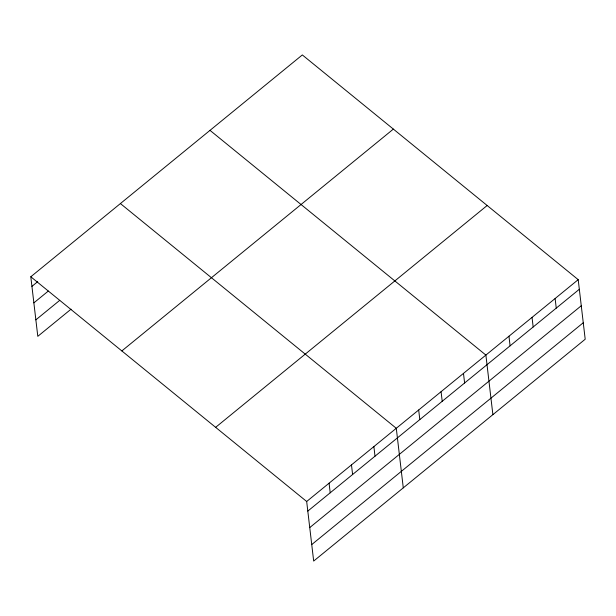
<?xml version="1.0" encoding="UTF-8"?>
<svg xmlns="http://www.w3.org/2000/svg" width="616" height="616" viewBox="0 0 616 616"><rect width="100%" height="100%" fill="white"/><g stroke="black" fill="none" stroke-linecap="round" stroke-linejoin="round"><path stroke-width="0.92" d="M30.8 276.769L302.325 54.939L578.201 279.664L585.2 339.231L313.675 561.061L306.676 501.493L30.8 276.769L37.799 336.336L71.04 309.178M31.932 286.378L37.707 281.651M33.865 302.864L48.318 291.052M35.859 319.85L59.706 300.369M121.837 350.928L393.362 129.098M215.639 427.335L487.164 205.505M306.676 501.493L578.201 279.664M307.808 511.095L579.333 289.266M309.74 527.589L581.265 305.759M311.735 544.575L583.26 322.745M210.01 130.361L485.885 355.085L492.885 414.653M120.405 203.565L396.281 428.289L403.28 487.857M555.124 298.514L556.248 308.123M532.039 317.371L533.171 326.981M508.962 336.228L510.094 345.838M463.486 373.388L464.61 382.99M441.079 391.684L442.211 401.293M418.68 409.987L419.812 419.596M373.881 446.585L375.005 456.194M351.482 464.887L352.606 474.497M329.075 483.19L330.207 492.8"/></g></svg>
